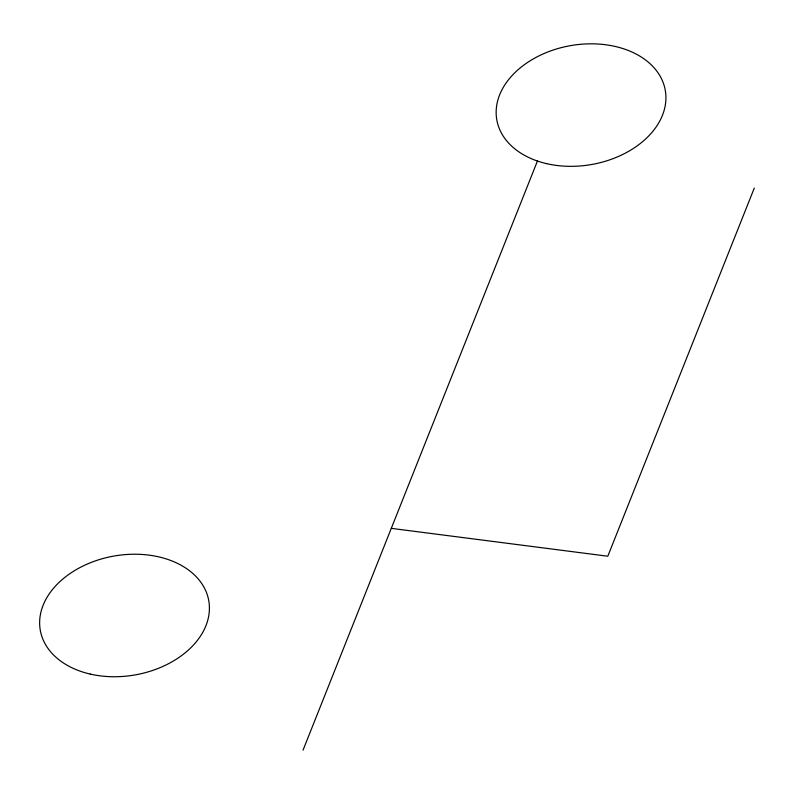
<?xml version="1.0" encoding="UTF-8"?>
<svg xmlns="http://www.w3.org/2000/svg" width="794" height="794" viewBox="0 0 794 794"><rect width="100%" height="100%" fill="white"/><g stroke="black" fill="none" stroke-linecap="round" stroke-linejoin="round"><path stroke-width="1.19" d="M303.03 750.171L537.498 160.884M754.3 188.039L607.807 556.227L391.293 528.357M90.188 674.066A85.524 60.364 -9.9 0 0 208.931 601.713A85.524 60.364 -9.9 0 0 74.477 570.678A85.524 60.364 -9.9 0 0 90.188 674.066M546.699 163.663A85.524 60.364 -9.9 0 0 665.441 91.3A85.524 60.364 -9.9 0 0 530.988 60.275A85.524 60.364 -9.9 0 0 546.699 163.663"/></g></svg>
